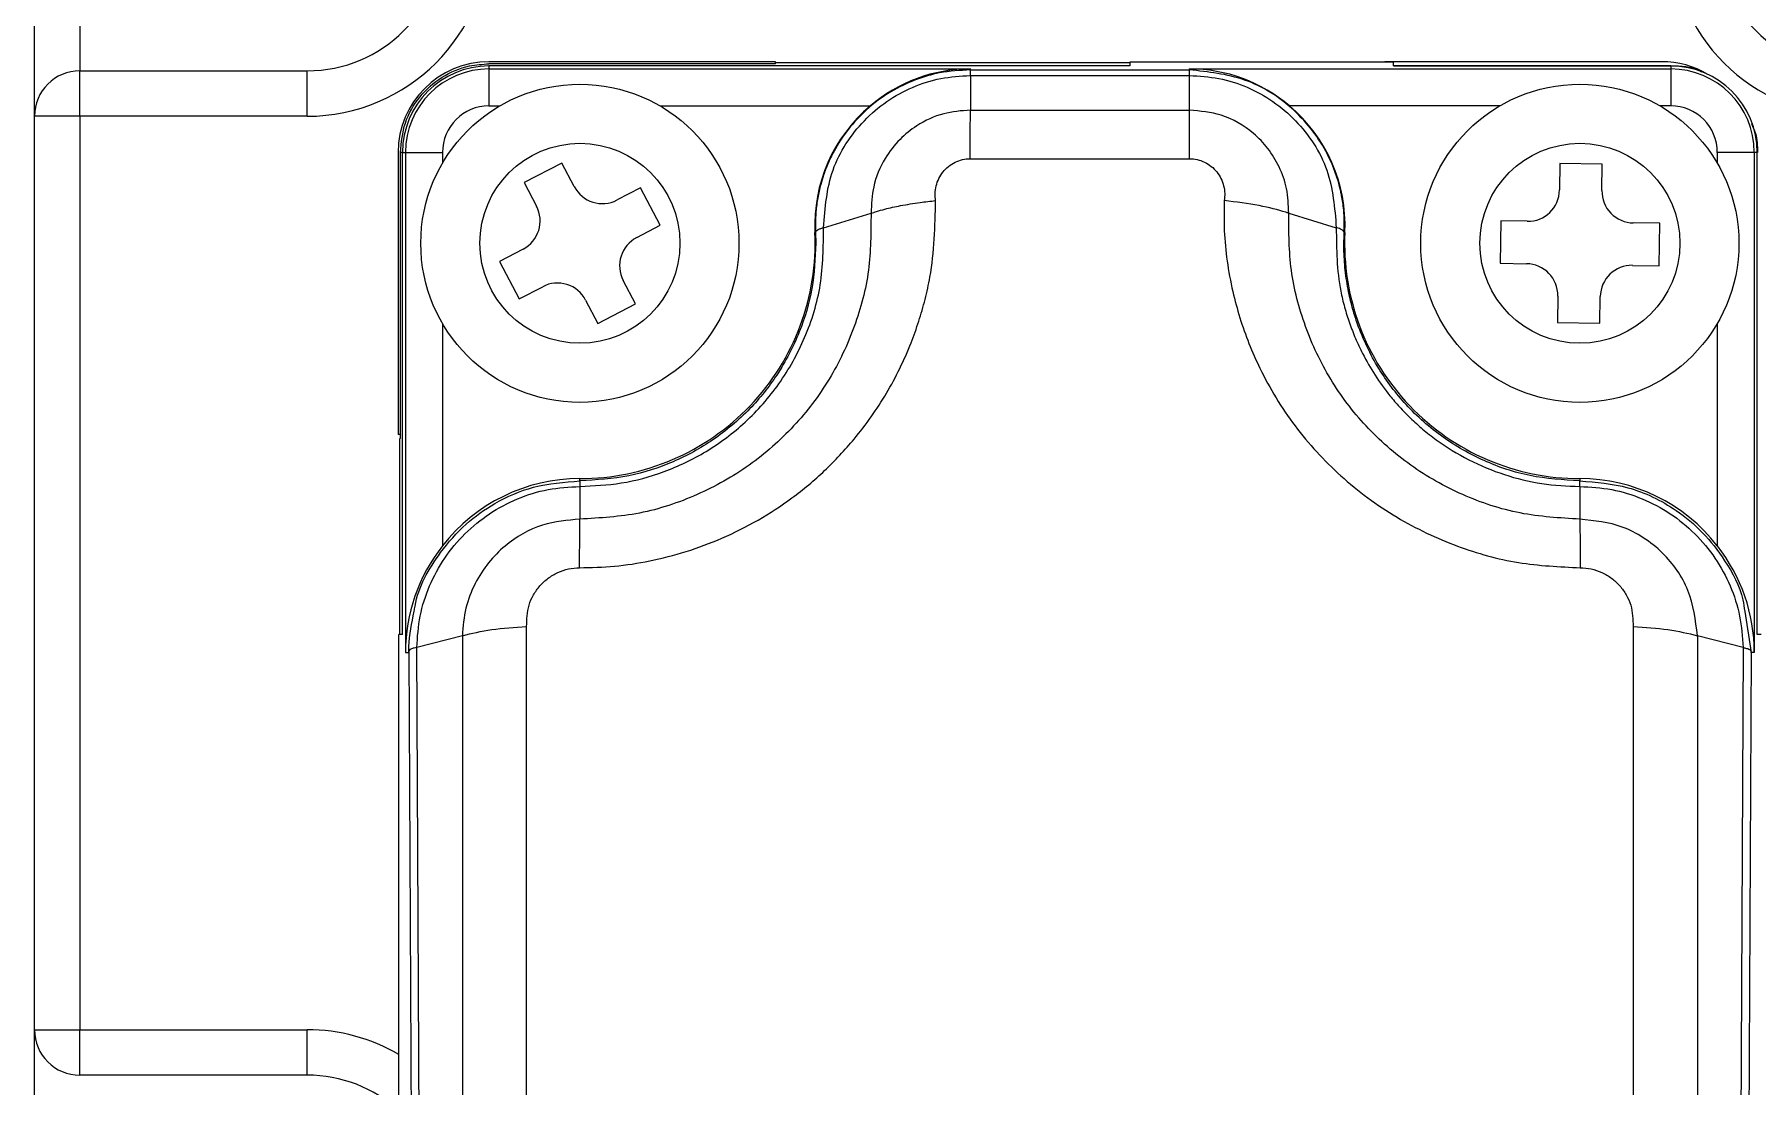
# Model space of a CAD drawing. Header units: inches. Extents: x 0.2 to 16.3, y 0.2 to 11.5.
# Drawn here: x 1.335 to 2.081, y 3.667 to 4.123 of the extents above; entities that cross this region are included whole.
import ezdxf

# ---------------------------------------------------------------- set-up
doc = ezdxf.new("R2010")
doc.units = ezdxf.units.IN
doc.header["$MEASUREMENT"] = 0

msp = doc.modelspace()

# ---------------------------------------------------------------- linework, layer by layer
at = {"color": 7, "linetype": 'Continuous', "lineweight": 18}
for p, q in [((1.33468, 4.0872), (1.33468, 4.29192)), ((1.35437, 4.29192), (1.35437, 4.10688)), ((1.35437, 4.0872), (1.35437, 4.10688)), ((1.35437, 4.10688), (1.45279, 4.10688)), ((1.45279, 4.0872), (1.45279, 4.10688)), ((1.65555, 4.11082), (1.53153, 4.11082)), ((1.65555, 4.10991), (1.53153, 4.10991)), ((1.53153, 4.10898), (1.53153, 4.1077)), ((1.80909, 4.10898), (1.53153, 4.10898)), ((1.53153, 4.1077), (1.74001, 4.1077)), ((1.53153, 4.1077), (1.53153, 4.09168)), ((1.65555, 4.10994), (1.65555, 4.11082)), ((1.80909, 4.11027), (1.65555, 4.11027)), ((1.65555, 4.10994), (1.65555, 4.10991)), ((1.74, 4.10484), (1.74002, 4.08986)), ((1.74, 4.10484), (1.83486, 4.10484)), ((1.74001, 4.10728), (1.74001, 4.1077)), ((1.74001, 4.10728), (1.83486, 4.10728)), ((1.80909, 4.11056), (1.80909, 4.10898)), ((1.92326, 4.11056), (1.80909, 4.11056)), ((1.83486, 4.10728), (1.83486, 4.1077)), ((1.83486, 4.1077), (2.04334, 4.1077)), ((1.83486, 4.08986), (1.83486, 4.10484)), ((1.91952, 4.11056), (1.91952, 4.11082)), ((2.03941, 4.11082), (1.91952, 4.11082)), ((1.92326, 4.10898), (1.92326, 4.11056)), ((2.04335, 4.1091), (1.92326, 4.1091)), ((1.92326, 4.10898), (2.04334, 4.10898)), ((2.04334, 4.10898), (2.04334, 4.1077)), ((2.04334, 4.1077), (2.04334, 4.09168)), ((1.53153, 4.09168), (1.5362, 4.09168)), ((1.6056, 4.09168), (1.69671, 4.09168)), ((1.74002, 4.08986), (1.83486, 4.08986)), ((1.96927, 4.09168), (1.87816, 4.09168)), ((2.04334, 4.09168), (2.03867, 4.09168)), ((1.35437, 4.0872), (1.33468, 4.0872)), ((1.33468, 3.69153), (1.33468, 4.0872)), ((1.45279, 4.0872), (1.35437, 4.0872)), ((1.35437, 4.0872), (1.35437, 3.69153)), ((1.49216, 4.07145), (1.49216, 3.9494)), ((1.49315, 3.94761), (1.49315, 4.07153)), ((1.49409, 3.86279), (1.49409, 4.07153)), ((1.49409, 4.07153), (1.49536, 4.07153)), ((1.49536, 4.07153), (1.49536, 3.85499)), ((1.49536, 4.07153), (1.51138, 4.07153)), ((1.51138, 4.07153), (1.51138, 4.06686)), ((1.56309, 4.06695), (1.54681, 4.05844)), ((1.56841, 4.05677), (1.56309, 4.06695)), ((1.73991, 4.06881), (1.83497, 4.06881)), ((2.07952, 4.07153), (2.06349, 4.07153)), ((2.06349, 4.07153), (2.06349, 4.06686)), ((2.07952, 4.07153), (2.07952, 3.85499)), ((2.08079, 4.07153), (2.07952, 4.07153)), ((2.08079, 3.86279), (2.08079, 4.07153)), ((1.99531, 4.06675), (1.99514, 4.05526)), ((2.01368, 4.06646), (1.99531, 4.06675)), ((2.01351, 4.05498), (2.01368, 4.06646)), ((1.54681, 4.05844), (1.55213, 4.04826)), ((1.59718, 4.05625), (1.587, 4.05094)), ((1.60569, 4.03997), (1.59718, 4.05625)), ((1.6764, 4.03893), (1.69698, 4.04522)), ((1.87789, 4.04522), (1.89847, 4.03893)), ((1.59551, 4.03465), (1.60569, 4.03997)), ((1.67288, 4.04003), (1.67296, 4.03691)), ((1.96967, 4.04187), (1.96939, 4.0235)), ((1.98115, 4.0417), (1.96967, 4.04187)), ((2.03856, 4.04082), (2.02708, 4.04099)), ((2.03828, 4.02245), (2.03856, 4.04082)), ((1.54629, 4.02967), (1.53611, 4.02435)), ((1.67269, 4.0369), (1.67296, 4.03691)), ((1.67296, 4.03691), (1.6731, 4.03216)), ((1.90192, 4.03691), (1.90219, 4.0369)), ((1.53611, 4.02435), (1.54462, 4.00807)), ((1.96939, 4.0235), (1.98087, 4.02333)), ((2.02679, 4.02262), (2.03828, 4.02245)), ((1.59499, 4.00588), (1.58968, 4.01606)), ((1.54462, 4.00807), (1.5548, 4.01338)), ((1.57339, 4.00755), (1.57871, 3.99737)), ((1.99444, 4.00934), (1.99426, 3.99786)), ((2.01263, 3.99757), (2.01281, 4.00906)), ((1.57871, 3.99737), (1.59499, 4.00588)), ((1.51138, 3.99746), (1.51138, 3.90107)), ((1.99426, 3.99786), (2.01263, 3.99757)), ((2.06349, 3.99746), (2.06349, 3.90107)), ((1.49315, 3.9494), (1.49216, 3.9494)), ((1.49293, 3.86279), (1.49293, 3.94761)), ((1.49315, 3.94761), (1.49293, 3.94761)), ((1.5709, 3.92926), (1.5709, 3.93026)), ((1.5709, 3.92682), (1.5709, 3.91269)), ((2.00397, 3.93026), (2.00397, 3.92926)), ((2.00397, 3.92682), (2.00397, 3.91269)), ((1.54784, 3.63213), (1.54784, 3.86621)), ((2.02703, 3.86619), (2.02703, 3.63213)), ((1.4925, 3.12665), (1.4925, 3.86279)), ((1.49409, 3.86279), (1.4925, 3.86279)), ((1.51999, 3.8622), (1.50025, 3.85711)), ((1.51999, 3.8622), (1.52, 3.62915)), ((2.05489, 3.8622), (2.05487, 3.62915)), ((2.07462, 3.85711), (2.05489, 3.8622)), ((2.08251, 3.86279), (2.08079, 3.86279)), ((1.49536, 3.85499), (1.49678, 3.85499)), ((1.49678, 3.85499), (1.49829, 3.53787)), ((1.50175, 3.54003), (1.50025, 3.85711)), ((2.07462, 3.85711), (2.07313, 3.54003)), ((2.07809, 3.85499), (2.07658, 3.53787)), ((2.07952, 3.85499), (2.07809, 3.85499)), ((1.33468, 3.69153), (1.35437, 3.69153)), ((1.33468, 3.56357), (1.33468, 3.69153)), ((1.35437, 3.67184), (1.35437, 3.69153)), ((1.35437, 3.69153), (1.45279, 3.69153)), ((1.45279, 3.67184), (1.45279, 3.69153)), ((1.45279, 3.67184), (1.35437, 3.67184))]:
    msp.add_line(p, q, dxfattribs=at)
at = {"color": 8, "linetype": 'Continuous', "lineweight": 18}
for p, q in [((2.04334, 4.10898), (2.04335, 4.1091)), ((1.49409, 4.07148), (1.49315, 4.07153)), ((2.07534, 3.87275), (2.07809, 3.85499))]:
    msp.add_line(p, q, dxfattribs=at)
at = {"color": 7, "linetype": 'Continuous', "lineweight": 18}
for centre, radius in [((1.5709, 4.03216), 0.0689), ((2.00397, 4.03216), 0.0689), ((1.5709, 4.03216), 0.04331), ((2.00397, 4.03216), 0.04331)]:
    msp.add_circle(centre, radius, dxfattribs=at)
for centre, radius, start, end in [((1.45279, 4.16594), 0.07874, 270, 0), ((1.45279, 4.16594), 0.05906, 270, 0), ((2.12208, 4.16594), 0.07874, 180, 270), ((2.12208, 4.16594), 0.05906, 180, 270), ((1.35437, 4.0872), 0.01969, 90, 180), ((1.53153, 4.07145), 0.03937, 90, 180), ((1.53153, 4.07153), 0.03745, 90, 180), ((1.53153, 4.07153), 0.03617, 90, 180), ((2.03941, 4.07145), 0.03937, 59.40968, 90), ((2.04334, 4.07153), 0.03745, 0, 90), ((2.04334, 4.07153), 0.03617, 0, 90), ((1.53153, 4.07153), 0.02015, 90, 180), ((1.74001, 4.04003), 0.0674, 129.9741, 182.66588), ((1.83486, 4.04003), 0.0674, 357.33412, 50.0259), ((2.04334, 4.07153), 0.02015, 0, 90), ((1.58062, 4.06315), 0.01378, 207.5798, 297.5798), ((1.98136, 4.05547), 0.01378, 269.12294, 359.12294), ((2.02729, 4.05477), 0.01378, 179.12294, 269.12294), ((1.53991, 4.04188), 0.01378, 297.5798, 27.5798), ((1.5709, 4.03216), 0.1019, 270, 2.66588), ((1.60189, 4.02244), 0.01378, 117.5798, 207.5798), ((2.00397, 4.03216), 0.1019, 177.33412, 270), ((1.98066, 4.00955), 0.01378, 359.12294, 89.12294), ((2.02658, 4.00885), 0.01378, 89.12294, 179.12294), ((1.56118, 4.00117), 0.01378, 27.5798, 117.5798), ((1.5709, 3.85499), 0.07527, 90, 142.25835), ((2.00397, 3.85499), 0.07527, 37.74165, 90), ((1.35437, 3.69153), 0.01969, 180, 270), ((1.45279, 3.61279), 0.05906, 47.74085, 90)]:
    msp.add_arc(centre, radius, start, end, dxfattribs=at)
at = {"color": 8, "linetype": 'Continuous', "lineweight": 18}
msp.add_arc((1.45279, 3.61279), 0.07874, 59.71087, 90, dxfattribs=at)
at = {"color": 7, "linetype": 'Continuous', "lineweight": 18}
for centre, major_axis, start_param, end_param in [((1.74001, 4.04117), (0, 0.06653), 0, 0.708773), ((1.83486, 4.04117), (0, 0.06653), 5.574412, 6.283185), ((1.56963, 3.85499), (0.07427, 0), 2.472305, 3.141593), ((2.00525, 3.85499), (0.07427, 0), 0, 0.669288)]:
    msp.add_ellipse(centre, major_axis=major_axis, ratio=0.999853, start_param=start_param, end_param=end_param, dxfattribs=at)
for points, knots in [([(1.49315, 4.07153), (1.49357, 4.07585), (1.49442, 4.08448), (1.50104, 4.09598), (1.51078, 4.10466), (1.52157, 4.10926), (1.5287, 4.10973), (1.53153, 4.10991)], [0, 0, 0, 0, 0.214703, 0.429407, 0.644092, 0.858769, 1, 1, 1, 1]), ([(1.74001, 4.10728), (1.73554, 4.10702), (1.72745, 4.10656), (1.71582, 4.10309), (1.705, 4.09789), (1.69517, 4.09061), (1.6869, 4.08175), (1.68158, 4.0736), (1.6783, 4.06677), (1.67648, 4.06199), (1.67497, 4.05711), (1.6743, 4.05377), (1.6739, 4.05183)], [0, 0, 0, 0, 0.142847, 0.258112, 0.385624, 0.525517, 0.647431, 0.772458, 0.835884, 0.890558, 0.936484, 1, 1, 1, 1]), ([(1.6764, 4.03893), (1.67708, 4.04745), (1.67844, 4.06447), (1.69062, 4.08285), (1.70356, 4.09391), (1.71484, 4.10009), (1.72714, 4.10408), (1.73571, 4.10459), (1.74, 4.10484)], [0, 0, 0, 0, 0.249328, 0.498429, 0.623734, 0.74892, 0.874188, 1, 1, 1, 1]), ([(1.90077, 4.05291), (1.90065, 4.0535), (1.89941, 4.05964), (1.89449, 4.07324), (1.88088, 4.091), (1.85955, 4.10465), (1.84301, 4.10641), (1.83486, 4.10728)], [0, 0, 0, 0, 0.019748, 0.204658, 0.465549, 0.736715, 1, 1, 1, 1]), ([(1.83486, 4.10484), (1.83915, 4.10459), (1.84772, 4.10408), (1.86003, 4.1001), (1.87131, 4.09392), (1.88425, 4.08285), (1.89644, 4.06446), (1.89779, 4.04744), (1.89847, 4.03893)], [0, 0, 0, 0, 0.1257609, 0.2510219, 0.3762378, 0.5016162, 0.7507502, 1, 1, 1, 1]), ([(2.04335, 4.1091), (2.04771, 4.10901), (2.05241, 4.10891), (2.05637, 4.10666), (2.05666, 4.10649)], [0, 0, 0, 0, 0.926341, 1, 1, 1, 1]), ([(1.74002, 4.08986), (1.73612, 4.08955), (1.72793, 4.0889), (1.71749, 4.084), (1.70898, 4.07717), (1.70221, 4.06838), (1.69753, 4.05735), (1.69716, 4.04908), (1.69698, 4.04522)], [0, 0, 0, 0, 0.1677364, 0.3521428, 0.4871717, 0.6389737, 0.831837, 1, 1, 1, 1]), ([(1.87789, 4.04522), (1.87775, 4.04879), (1.87748, 4.05569), (1.87408, 4.06523), (1.86916, 4.07333), (1.8612, 4.08161), (1.84961, 4.08846), (1.83953, 4.08941), (1.83486, 4.08986)], [0, 0, 0, 0, 0.155857, 0.300953, 0.437924, 0.567125, 0.799357, 1, 1, 1, 1]), ([(2.07825, 4.08401), (2.07891, 4.08262), (2.08074, 4.0787), (2.08084, 4.07434), (2.08091, 4.07153)], [0, 0, 0, 0, 0.355199, 1, 1, 1, 1]), ([(1.72493, 4.05067), (1.72481, 4.0517), (1.72456, 4.05382), (1.72509, 4.05707), (1.72622, 4.06024), (1.72804, 4.06312), (1.73045, 4.06556), (1.73335, 4.06737), (1.73655, 4.0686), (1.7388, 4.06874), (1.73991, 4.06881)], [0, 0, 0, 0, 0.11782, 0.242931, 0.371062, 0.499161, 0.624773, 0.752597, 0.87771, 1, 1, 1, 1]), ([(1.83497, 4.06881), (1.83607, 4.06874), (1.83831, 4.06859), (1.8415, 4.06739), (1.84441, 4.06557), (1.8468, 4.06316), (1.84865, 4.06027), (1.84977, 4.0571), (1.85032, 4.05383), (1.85007, 4.0517), (1.84994, 4.05066)], [0, 0, 0, 0, 0.120683, 0.247152, 0.372056, 0.500257, 0.625655, 0.756459, 0.880216, 1, 1, 1, 1]), ([(1.57074, 3.89165), (1.57579, 3.89176), (1.58599, 3.89199), (1.60148, 3.89442), (1.61707, 3.89842), (1.63283, 3.90431), (1.64823, 3.912), (1.66061, 3.9201), (1.67004, 3.92752), (1.67697, 3.93369), (1.68354, 3.9403), (1.69035, 3.94803), (1.6972, 3.95696), (1.70381, 3.96718), (1.70958, 3.9779), (1.71417, 3.98835), (1.71776, 3.99837), (1.72047, 4.00787), (1.72438, 4.02513), (1.72469, 4.03955), (1.72493, 4.05067)], [0, 0, 0, 0, 0.06023, 0.121537, 0.18655, 0.252297, 0.322644, 0.39284, 0.430167, 0.467563, 0.505168, 0.543119, 0.592798, 0.642253, 0.69179, 0.741714, 0.782226, 0.822689, 0.863257, 1, 1, 1, 1]), ([(1.69698, 4.04522), (1.69695, 4.03695), (1.69689, 4.0203), (1.69042, 3.9959), (1.67961, 3.97294), (1.66413, 3.9525), (1.64474, 3.93535), (1.62199, 3.92262), (1.59704, 3.9142), (1.57959, 3.91319), (1.5709, 3.91269)], [0, 0, 0, 0, 0.123584, 0.248726, 0.373798, 0.499207, 0.624438, 0.749796, 0.875432, 1, 1, 1, 1]), ([(1.69698, 4.04522), (1.69775, 4.04546), (1.69962, 4.04604), (1.70376, 4.04727), (1.71, 4.04858), (1.71752, 4.04982), (1.72269, 4.05042), (1.72493, 4.05067)], [0, 0, 0, 0, 0.102747, 0.250574, 0.500307, 0.782826, 1, 1, 1, 1]), ([(1.84994, 4.05066), (1.84987, 4.04631), (1.84972, 4.03756), (1.85104, 4.0244), (1.85337, 4.0118), (1.85659, 3.99988), (1.86051, 3.98876), (1.8676, 3.97268), (1.87982, 3.95257), (1.89995, 3.93065), (1.92386, 3.91293), (1.95012, 3.90052), (1.97705, 3.8929), (1.99516, 3.89206), (2.00412, 3.89165)], [0, 0, 0, 0, 0.053711, 0.107932, 0.163078, 0.211631, 0.259904, 0.30816, 0.427352, 0.546008, 0.668001, 0.784319, 0.893243, 1, 1, 1, 1]), ([(1.87789, 4.04522), (1.87747, 4.04536), (1.87379, 4.04653), (1.86488, 4.04883), (1.85511, 4.05002), (1.84994, 4.05066)], [0, 0, 0, 0, 0.0573832, 0.5007192, 1, 1, 1, 1]), ([(2.00397, 3.91269), (1.99527, 3.9132), (1.97782, 3.91423), (1.95286, 3.92259), (1.93016, 3.93538), (1.91074, 3.95248), (1.89526, 3.97293), (1.88447, 3.9959), (1.87797, 4.02031), (1.87792, 4.03695), (1.87789, 4.04522)], [0, 0, 0, 0, 0.124691, 0.250146, 0.375426, 0.500837, 0.625995, 0.751307, 0.876449, 1, 1, 1, 1]), ([(1.5709, 3.92682), (1.5769, 3.92712), (1.58932, 3.92773), (1.60794, 3.9329), (1.62627, 3.94166), (1.6433, 3.95449), (1.65798, 3.97119), (1.66913, 3.99139), (1.67621, 4.01441), (1.67634, 4.03065), (1.6764, 4.03893)], [0, 0, 0, 0, 0.10102, 0.209221, 0.324285, 0.446028, 0.574634, 0.7099, 0.851901, 1, 1, 1, 1]), ([(1.67296, 4.03691), (1.673, 4.03709), (1.6731, 4.03746), (1.67381, 4.038), (1.67488, 4.03852), (1.6759, 4.0388), (1.6764, 4.03893)], [0, 0, 0, 0, 0.247686, 0.500027, 0.752355, 1, 1, 1, 1]), ([(1.89847, 4.03893), (1.89855, 4.02967), (1.89866, 4.01805), (1.90199, 4.00447), (1.90411, 3.99766), (1.90671, 3.99096), (1.91183, 3.98006), (1.91829, 3.97007), (1.92589, 3.9612), (1.93059, 3.95636), (1.93588, 3.95158), (1.94406, 3.94517), (1.95566, 3.93801), (1.97109, 3.93164), (1.98734, 3.92758), (1.99844, 3.92707), (2.00397, 3.92682)], [0, 0, 0, 0, 0.165177, 0.207303, 0.24968, 0.29228, 0.335091, 0.463029, 0.500141, 0.539297, 0.580503, 0.623736, 0.718642, 0.813068, 0.906929, 1, 1, 1, 1]), ([(1.90192, 4.03691), (1.90181, 4.03718), (1.90163, 4.03766), (1.9005, 4.03827), (1.89942, 4.03866), (1.89873, 4.03886), (1.89847, 4.03893)], [0, 0, 0, 0, 0.375097, 0.670769, 0.878802, 1, 1, 1, 1]), ([(1.6731, 4.03216), (1.67278, 4.02562), (1.67215, 4.01257), (1.66635, 3.9932), (1.65722, 3.97553), (1.64664, 3.96231), (1.63695, 3.95324), (1.62617, 3.94504), (1.61148, 3.937), (1.59189, 3.93053), (1.57803, 3.92969), (1.5709, 3.92926)], [0, 0, 0, 0, 0.125745, 0.25123, 0.384795, 0.501655, 0.567479, 0.631015, 0.751263, 0.872159, 1, 1, 1, 1]), ([(2.00397, 3.92926), (1.99672, 3.92971), (1.98243, 3.93059), (1.96224, 3.93745), (1.94395, 3.94785), (1.9285, 3.96155), (1.91596, 3.97818), (1.90909, 3.99256), (1.90548, 4.00387), (1.90358, 4.01166), (1.90224, 4.02039), (1.90166, 4.02903), (1.90184, 4.03451), (1.90192, 4.03691)], [0, 0, 0, 0, 0.126288, 0.248653, 0.370072, 0.498016, 0.617462, 0.748423, 0.790106, 0.838307, 0.897747, 0.955185, 1, 1, 1, 1]), ([(1.49915, 3.87278), (1.49926, 3.87353), (1.50057, 3.88274), (1.50825, 3.89623), (1.52089, 3.91069), (1.53461, 3.92044), (1.55128, 3.92771), (1.56413, 3.92873), (1.5709, 3.92926)], [0, 0, 0, 0, 0.023377, 0.284963, 0.454083, 0.610185, 0.794428, 1, 1, 1, 1]), ([(1.50025, 3.85711), (1.50057, 3.86167), (1.50119, 3.87079), (1.50545, 3.8839), (1.51198, 3.896), (1.52079, 3.90662), (1.5315, 3.91538), (1.54373, 3.92186), (1.55704, 3.92603), (1.56628, 3.92656), (1.5709, 3.92682)], [0, 0, 0, 0, 0.1250924, 0.2497786, 0.3744956, 0.499382, 0.6243885, 0.7493299, 0.8744566, 1, 1, 1, 1]), ([(1.5709, 3.92926), (1.5709, 3.92914), (1.57091, 3.92889), (1.5709, 3.92751), (1.5709, 3.92682)], [0, 0, 0, 0, 0.497258, 1, 1, 1, 1]), ([(2.00397, 3.92682), (2.00397, 3.92751), (2.00397, 3.92889), (2.00397, 3.92914), (2.00397, 3.92926)], [0, 0, 0, 0, 0.502742, 1, 1, 1, 1]), ([(2.00397, 3.92926), (2.01099, 3.92868), (2.02575, 3.92746), (2.04379, 3.91857), (2.05761, 3.90713), (2.06754, 3.89411), (2.07412, 3.8823), (2.07513, 3.87442), (2.07534, 3.87275)], [0, 0, 0, 0, 0.2131116, 0.4478152, 0.5985682, 0.7573673, 0.9482688, 1, 1, 1, 1]), ([(2.00397, 3.92682), (2.00859, 3.92656), (2.01781, 3.92604), (2.0311, 3.92187), (2.04333, 3.91541), (2.05404, 3.90666), (2.06286, 3.89604), (2.06941, 3.88394), (2.07368, 3.87081), (2.07431, 3.86168), (2.07462, 3.85711)], [0, 0, 0, 0, 0.125362, 0.250249, 0.3751, 0.50004, 0.624975, 0.749787, 0.874671, 1, 1, 1, 1]), ([(1.5709, 3.91269), (1.56542, 3.91217), (1.5537, 3.91106), (1.54022, 3.90324), (1.53094, 3.89387), (1.52512, 3.88476), (1.52094, 3.87404), (1.52031, 3.86623), (1.51999, 3.8622)], [0, 0, 0, 0, 0.20459, 0.437673, 0.566426, 0.702382, 0.846176, 1, 1, 1, 1]), ([(1.57074, 3.89165), (1.57077, 3.89571), (1.57082, 3.90389), (1.57087, 3.90975), (1.5709, 3.91269)], [0, 0, 0, 0, 0.497276, 1, 1, 1, 1]), ([(2.00397, 3.91269), (2.00399, 3.90975), (2.00404, 3.90389), (2.0041, 3.89571), (2.00412, 3.89165)], [0, 0, 0, 0, 0.502722, 1, 1, 1, 1]), ([(2.05488, 3.8622), (2.05404, 3.86892), (2.05239, 3.88211), (2.04231, 3.89636), (2.03178, 3.9048), (2.01994, 3.91101), (2.01024, 3.91203), (2.00397, 3.91269)], [0, 0, 0, 0, 0.256012, 0.50256, 0.638236, 0.766006, 1, 1, 1, 1]), ([(1.54784, 3.86621), (1.54792, 3.86933), (1.54805, 3.87408), (1.55067, 3.87991), (1.55346, 3.88388), (1.55704, 3.88721), (1.56128, 3.88968), (1.5659, 3.89135), (1.56914, 3.89155), (1.57074, 3.89165)], [0, 0, 0, 0, 0.245572, 0.373218, 0.499285, 0.625401, 0.751777, 0.877837, 1, 1, 1, 1]), ([(2.00412, 3.89165), (2.00571, 3.89155), (2.00895, 3.89135), (2.01357, 3.88969), (2.01782, 3.88722), (2.0214, 3.88389), (2.02419, 3.87992), (2.02682, 3.87409), (2.02695, 3.86933), (2.02703, 3.86619)], [0, 0, 0, 0, 0.121784, 0.248137, 0.373872, 0.500587, 0.62603, 0.753831, 1, 1, 1, 1]), ([(1.51999, 3.8622), (1.52406, 3.86319), (1.5322, 3.86518), (1.54263, 3.86586), (1.54784, 3.86621)], [0, 0, 0, 0, 0.500435, 1, 1, 1, 1]), ([(2.02703, 3.86619), (2.03224, 3.86586), (2.04267, 3.8652), (2.05081, 3.8632), (2.05489, 3.8622)], [0, 0, 0, 0, 0.4986396, 1, 1, 1, 1]), ([(1.50025, 3.85711), (1.49987, 3.85702), (1.49884, 3.85678), (1.49771, 3.85647), (1.49693, 3.85594), (1.49683, 3.85531), (1.49678, 3.85499)], [0, 0, 0, 0, 0.183981, 0.49927, 0.753248, 1, 1, 1, 1]), ([(2.07462, 3.85711), (2.07513, 3.85697), (2.07615, 3.85669), (2.07722, 3.85649), (2.07783, 3.85596), (2.07806, 3.8553), (2.07808, 3.85508), (2.07809, 3.85499)], [0, 0, 0, 0, 0.249886, 0.499926, 0.747959, 0.907794, 1, 1, 1, 1])]:
    msp.add_open_spline(points, degree=3, knots=knots, dxfattribs=at)
for points in [[(1.74, 4.10484), (1.74, 4.10552), (1.74001, 4.1069), (1.74001, 4.10715), (1.74001, 4.10728)], [(1.83486, 4.10484), (1.83486, 4.10552), (1.83486, 4.1069), (1.83486, 4.10715), (1.83486, 4.10728)], [(1.73991, 4.06881), (1.73993, 4.0729), (1.73997, 4.08107), (1.74, 4.08693), (1.74002, 4.08986)], [(1.83497, 4.06881), (1.83495, 4.0729), (1.83492, 4.08107), (1.83488, 4.08693), (1.83486, 4.08986)]]:
    msp.add_open_spline(points, degree=3, dxfattribs=at)
at = {"color": 8, "linetype": 'Continuous', "lineweight": 18}
for points, knots in [([(1.90192, 4.03691), (1.90195, 4.04016), (1.90202, 4.04553), (1.90112, 4.05082), (1.90077, 4.05291)], [0, 0, 0, 0, 0.605148, 1, 1, 1, 1]), ([(1.6739, 4.05183), (1.6736, 4.04988), (1.673, 4.04597), (1.67292, 4.04201), (1.67288, 4.04003)], [0, 0, 0, 0, 0.500083, 1, 1, 1, 1]), ([(1.49678, 3.85499), (1.49678, 3.855), (1.49678, 3.85507), (1.49678, 3.85529), (1.49678, 3.85611), (1.49687, 3.86204), (1.49808, 3.8677), (1.49915, 3.87278)], [0, 0, 0, 0, 0.001181, 0.010701, 0.037347, 0.138471, 1, 1, 1, 1])]:
    msp.add_open_spline(points, degree=3, knots=knots, dxfattribs=at)

doc.saveas('drawing.dxf')
